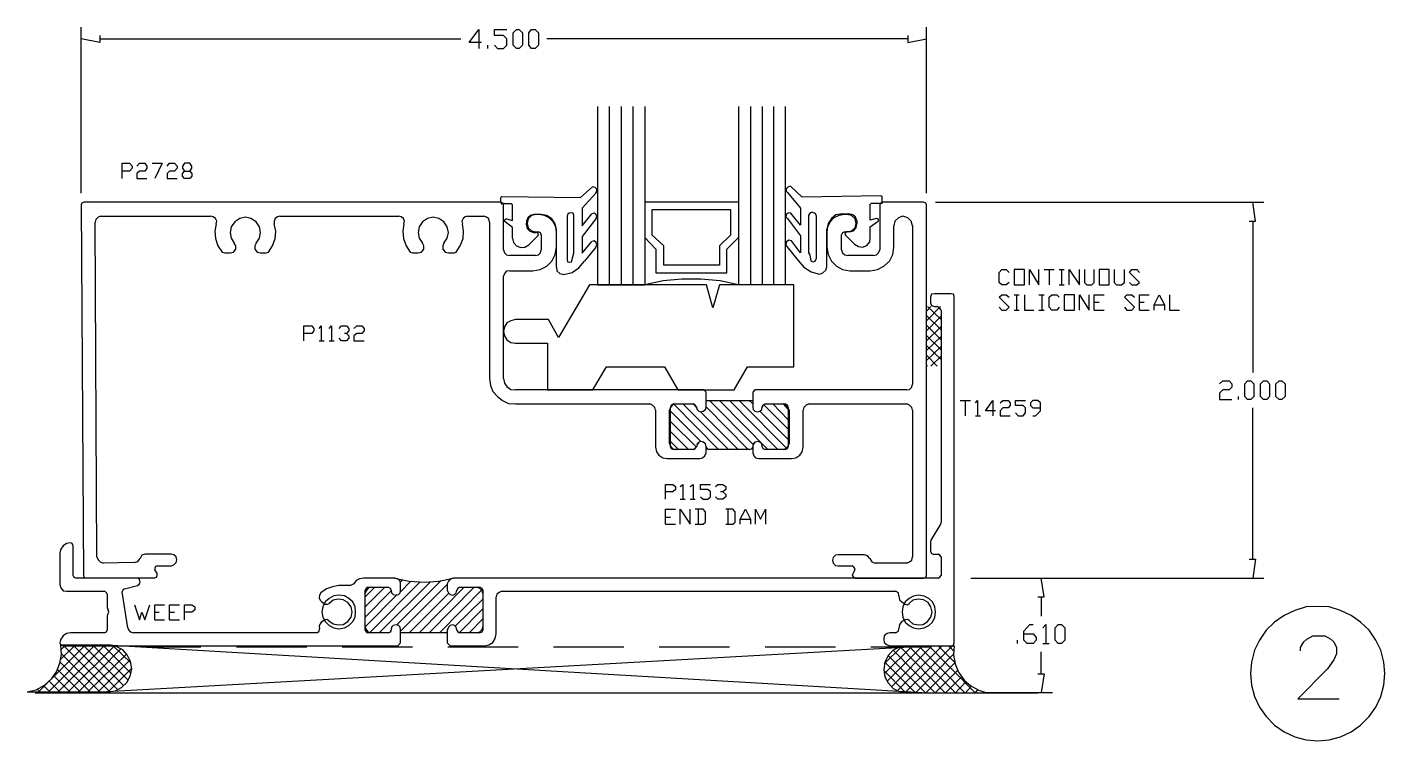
# Model space of a CAD drawing. Header units: inches. Extents: x 0 to 23, y 1.6 to 19.8.
# Drawn here: x 1.36 to 8.58, y 2.56 to 6.36 of the extents above; entities that cross this region are included whole.
import ezdxf

# ---------------------------------------------------------------- set-up
doc = ezdxf.new("R2010")
doc.units = ezdxf.units.IN
doc.layers.add('B6917_01-116-45-r0-T14000_I-O_InsideSet-InboardPlane-061512-NFRC_100-200', color=7, linetype='CONTINUOUS')

msp = doc.modelspace()

# ---------------------------------------------------------------- linework, layer by layer
at = {"layer": 'B6917_01-116-45-r0-T14000_I-O_InsideSet-InboardPlane-061512-NFRC_100-200', "color": 7}
for points in [[(1.6469, 5.4727), (1.6469, 6.3553)], [(1.7457, 6.3104), (1.7457, 6.2745), (1.6469, 6.2925)], [(1.7457, 6.2925), (3.6666, 6.2925)], [(3.7773, 6.2745), (3.7114, 6.2745), (3.7623, 6.3433), (3.7623, 6.2416)], [(3.8461, 6.2596), (3.861, 6.2416), (3.8939, 6.2416), (3.9119, 6.2596), (3.9119, 6.2925), (3.8939, 6.3104), (3.8461, 6.3104), (3.8461, 6.3433), (3.9119, 6.3433)], [(3.9628, 6.2416), (3.9448, 6.2596), (3.9448, 6.3254), (3.9628, 6.3433), (3.9777, 6.3433), (3.9957, 6.3254), (3.9957, 6.2596), (3.9777, 6.2416), (3.9628, 6.2416), (3.9628, 6.2416)], [(4.0435, 6.2416), (4.0286, 6.2596), (4.0286, 6.3254), (4.0435, 6.3433), (4.0615, 6.3433), (4.0795, 6.3254), (4.0795, 6.2596), (4.0615, 6.2416), (4.0435, 6.2416), (4.0435, 6.2416)], [(6.0452, 6.2925), (4.1243, 6.2925)], [(6.0452, 6.3104), (6.0452, 6.2745), (6.1439, 6.2925)], [(6.1439, 5.4727), (6.1439, 6.3553)], [(3.8102, 6.2416), (3.8102, 6.2596)], [(4.3936, 5.9334), (4.3936, 4.985)], [(4.4564, 5.9334), (4.4564, 4.985)], [(4.5193, 5.9334), (4.5193, 4.985)], [(4.5821, 5.9334), (4.5821, 4.985)], [(4.6449, 5.9334), (4.6449, 4.985)], [(5.1446, 5.9334), (5.1446, 4.985)], [(5.2074, 5.9334), (5.2074, 4.985)], [(5.2703, 5.9334), (5.2703, 4.985)], [(5.3301, 5.9334), (5.3301, 4.985)], [(5.3929, 5.9334), (5.3929, 4.985)], [(1.8654, 5.5505), (1.8654, 5.6312), (1.9043, 5.6312), (1.9192, 5.6163), (1.9192, 5.6043), (1.9043, 5.5893), (1.8654, 5.5893)], [(1.9431, 5.6163), (1.9581, 5.6312), (1.985, 5.6312), (1.997, 5.6163), (1.997, 5.6043), (1.985, 5.5893), (1.9581, 5.5893), (1.9431, 5.5774), (1.9431, 5.5505), (1.997, 5.5505)], [(2.0239, 5.6312), (2.0778, 5.6312), (2.0389, 5.5505)], [(2.1047, 5.6163), (2.1167, 5.6312), (2.1436, 5.6312), (2.1586, 5.6163), (2.1586, 5.6043), (2.1436, 5.5893), (2.1167, 5.5893), (2.1047, 5.5774), (2.1047, 5.5505), (2.1586, 5.5505)], [(2.1975, 5.5505), (2.1855, 5.5624), (2.1855, 5.5774), (2.1975, 5.5893), (2.2244, 5.5893), (2.2364, 5.6043), (2.2364, 5.6163), (2.2244, 5.6312), (2.1975, 5.6312), (2.1855, 5.6163), (2.1855, 5.6043), (2.1975, 5.5893)], [(2.2244, 5.5893), (2.2364, 5.5774), (2.2364, 5.5624), (2.2244, 5.5505), (2.1975, 5.5505)], [(3.885, 5.4547), (4.3039, 5.4487), (4.3667, 5.5056)], [(4.3846, 5.4727), (4.3906, 5.4816), (4.3906, 5.4936), (4.3816, 5.5026), (4.3667, 5.5056)], [(5.8507, 5.4188), (5.9076, 5.4188), (5.9076, 5.4547), (5.9016, 5.4577), (5.4827, 5.4517), (5.4199, 5.5086), (5.4079, 5.5056), (5.3989, 5.4966), (5.3959, 5.4846), (5.4049, 5.4757), (5.4737, 5.3919), (5.4737, 5.3021), (5.4229, 5.3649), (5.4109, 5.3679), (5.3989, 5.362), (5.3959, 5.347), (5.4049, 5.338), (5.4737, 5.2453), (5.4737, 5.1555), (5.4259, 5.2183), (5.4109, 5.2213), (5.3989, 5.2124), (5.3959, 5.2004), (5.4019, 5.1884), (5.4618, 5.1136), (5.4917, 5.0777), (5.5306, 5.0538), (5.5755, 5.0418), (5.5934, 5.0478), (5.6084, 5.0628), (5.6144, 5.0807), (5.6144, 5.2812)], [(3.8939, 5.1705), (3.8939, 5.4098), (3.891, 5.4188), (3.879, 5.4248), (1.6619, 5.4248), (1.6499, 5.4188), (1.6469, 5.4098), (1.6589, 3.4381), (1.6619, 3.4291), (1.6739, 3.4261), (2.0389, 3.4261), (2.0479, 3.4291), (2.0509, 3.4381), (2.0509, 3.45), (2.0389, 3.468)], [(3.885, 5.4547), (3.882, 5.4517), (3.879, 5.4487)], [(3.879, 5.4218), (3.879, 5.4487)], [(3.879, 5.4218), (3.882, 5.4158), (3.885, 5.4158)], [(4.3846, 5.4727), (4.3128, 5.3919), (4.3128, 5.2991), (4.3637, 5.362)], [(5.1446, 5.4248), (4.6449, 5.4248)], [(5.761, 3.465), (5.752, 3.447), (5.749, 3.4381), (5.755, 3.4291), (5.764, 3.4231), (6.129, 3.4231), (6.141, 3.4291), (6.1439, 3.4381), (6.1439, 5.4098), (6.141, 5.4188), (6.129, 5.4248), (5.9106, 5.4248), (5.8986, 5.4188), (5.8956, 5.4098), (5.8956, 5.1705)], [(5.8507, 5.4188), (5.8477, 5.4158), (5.8447, 5.4128)], [(6.1918, 5.4248), (7.9392, 5.4248)], [(7.8614, 5.3231), (7.8943, 5.3231), (7.8793, 5.4248)], [(1.7517, 5.35), (1.7367, 5.344), (1.7247, 5.332), (1.7217, 5.3171)], [(1.7517, 5.35), (2.3351, 5.35)], [(2.365, 5.3081), (2.368, 5.3231), (2.362, 5.338), (2.3501, 5.347), (2.3351, 5.35)], [(2.7031, 5.35), (2.6912, 5.347), (2.6792, 5.338), (2.6732, 5.3231), (2.6732, 5.3081)], [(2.7031, 5.35), (3.3374, 5.35)], [(3.3644, 5.3081), (3.3674, 5.3231), (3.3614, 5.338), (3.3494, 5.347), (3.3374, 5.35)], [(3.7025, 5.35), (3.6905, 5.347), (3.6785, 5.338), (3.6725, 5.3231), (3.6755, 5.3081)], [(3.7025, 5.35), (3.7892, 5.35)], [(3.8191, 5.3171), (3.8162, 5.335), (3.8042, 5.344), (3.7892, 5.35)], [(3.9089, 5.335), (3.9418, 5.3261), (3.9418, 5.4098), (3.9388, 5.4128), (3.9358, 5.4158), (3.885, 5.4158)], [(3.9269, 5.0598), (4.0495, 5.0598), (4.0884, 5.0657), (4.1243, 5.0837), (4.1513, 5.1106), (4.1692, 5.1465), (4.1752, 5.1854), (4.1752, 5.2662), (4.1722, 5.2931), (4.1572, 5.3201), (4.1363, 5.341), (4.1124, 5.353), (4.0824, 5.359), (4.0675, 5.359), (4.0435, 5.353), (4.0256, 5.335), (4.0196, 5.3111), (4.0256, 5.2872), (4.0435, 5.2722), (4.0675, 5.2662), (4.0795, 5.2662)], [(4.1752, 5.0777), (4.1752, 5.2782), (4.1692, 5.3081), (4.1513, 5.335), (4.1243, 5.353), (4.0944, 5.359), (4.0555, 5.359), (4.0376, 5.353), (4.0226, 5.341), (4.0166, 5.3231), (4.0136, 5.3051), (4.0196, 5.2842), (4.0346, 5.2692), (4.0555, 5.2632), (4.0675, 5.2632)], [(4.232, 5.35), (4.232, 5.1196), (4.235, 5.1076), (4.247, 5.1046), (4.256, 5.1076), (4.265, 5.1405), (4.2679, 5.1525), (4.2679, 5.353), (4.265, 5.3649), (4.253, 5.3679), (4.244, 5.3649), (4.235, 5.359), (4.232, 5.35), (4.232, 5.35)], [(4.3846, 5.335), (4.3906, 5.344), (4.3876, 5.359), (4.3757, 5.3649), (4.3637, 5.362)], [(4.6838, 5.3829), (4.6838, 5.2512)], [(5.1027, 5.3829), (4.6838, 5.3829)], [(5.1027, 5.2512), (5.1027, 5.3829)], [(5.5366, 5.3709), (5.5246, 5.3679), (5.5186, 5.356)], [(5.5306, 5.1106), (5.5246, 5.1435), (5.5186, 5.1555), (5.5186, 5.356)], [(5.5366, 5.3709), (5.5455, 5.3679)], [(5.5575, 5.353), (5.5545, 5.362), (5.5455, 5.3679)], [(5.5575, 5.353), (5.5575, 5.1226)], [(5.6951, 5.362), (5.6622, 5.356), (5.6383, 5.338), (5.6203, 5.3111), (5.6144, 5.2812)], [(5.7071, 5.2662), (5.7221, 5.2662), (5.746, 5.2722), (5.764, 5.2872), (5.7699, 5.3111), (5.764, 5.335), (5.746, 5.353), (5.7221, 5.359), (5.7071, 5.359), (5.6772, 5.353), (5.6503, 5.341), (5.6323, 5.3201), (5.6174, 5.2931), (5.6144, 5.2662), (5.6144, 5.1854), (5.6203, 5.1465), (5.6383, 5.1106), (5.6652, 5.0837), (5.6981, 5.0657), (5.737, 5.0598), (5.8447, 5.0598), (5.8836, 5.0657), (5.9166, 5.0837), (5.9465, 5.1106), (5.9644, 5.1465), (5.9704, 5.1854), (5.9704, 5.2991)], [(5.6951, 5.362), (5.731, 5.362)], [(5.7191, 5.2662), (5.7131, 5.2632), (5.7101, 5.2542), (5.7131, 5.2483), (5.761, 5.2004), (5.7819, 5.1884), (5.8029, 5.1854), (5.8268, 5.1944), (5.8418, 5.2124), (5.8447, 5.2363), (5.8447, 5.2931), (5.8866, 5.3231), (5.8896, 5.3261), (5.8896, 5.332), (5.8836, 5.335), (5.8777, 5.338), (5.8447, 5.329), (5.8447, 5.4128)], [(5.7729, 5.3261), (5.767, 5.344), (5.752, 5.356), (5.731, 5.362)], [(6.0691, 5.2991), (6.0632, 5.3231), (6.0452, 5.341), (6.0183, 5.35), (5.9943, 5.341), (5.9764, 5.3231), (5.9704, 5.2991)], [(1.7307, 3.5368), (1.7217, 5.3171)], [(2.365, 5.3081), (2.359, 5.2692), (2.362, 5.2303), (2.374, 5.1914), (2.3979, 5.1585), (2.4099, 5.1555), (2.4398, 5.1555), (2.4578, 5.1585), (2.4697, 5.1735), (2.4697, 5.1914), (2.4608, 5.2064)], [(2.5775, 5.2064), (2.5954, 5.2333), (2.6014, 5.2632), (2.5954, 5.2931), (2.5775, 5.3201), (2.5505, 5.338), (2.5206, 5.344), (2.4907, 5.338), (2.4638, 5.3201), (2.4458, 5.2931), (2.4398, 5.2632), (2.4458, 5.2333), (2.4608, 5.2064)], [(2.5775, 5.2064), (2.5715, 5.1914), (2.5715, 5.1735), (2.5834, 5.1585), (2.6014, 5.1555), (2.6313, 5.1555), (2.6433, 5.1585), (2.6642, 5.1914), (2.6792, 5.2303), (2.6822, 5.2692), (2.6732, 5.3081)], [(3.3644, 5.3081), (3.3584, 5.2692), (3.3614, 5.2303), (3.3763, 5.1914), (3.3973, 5.1585), (3.4092, 5.1555), (3.4392, 5.1555), (3.4571, 5.1585), (3.4691, 5.1735), (3.4691, 5.1914), (3.4631, 5.2064)], [(3.5768, 5.2064), (3.5947, 5.2333), (3.6007, 5.2632), (3.5947, 5.2931), (3.5768, 5.3201), (3.5499, 5.338), (3.5199, 5.344), (3.49, 5.338), (3.4631, 5.3201), (3.4451, 5.2931), (3.4392, 5.2632), (3.4451, 5.2333), (3.4631, 5.2064)], [(3.5768, 5.2064), (3.5708, 5.1914), (3.5708, 5.1735), (3.5828, 5.1585), (3.6007, 5.1555), (3.6306, 5.1555), (3.6426, 5.1585), (3.6636, 5.1914), (3.6785, 5.2303), (3.6815, 5.2692), (3.6755, 5.3081)], [(3.8191, 5.3171), (3.8191, 4.4853), (3.8251, 4.4494), (3.8371, 4.4165), (3.861, 4.3895), (3.888, 4.3686), (3.9209, 4.3536), (3.9568, 4.3507), (4.6719, 4.3507)], [(3.9089, 5.335), (3.9029, 5.332), (3.8999, 5.329), (3.8999, 5.3231), (3.9029, 5.3201)], [(3.9418, 5.2333), (3.9418, 5.2901), (3.9029, 5.3201)], [(4.3846, 5.335), (4.3128, 5.2423), (4.3128, 5.1525), (4.3637, 5.2153)], [(5.734, 5.2662), (5.755, 5.2722), (5.7699, 5.2872), (5.7729, 5.3081)], [(5.7729, 5.3261), (5.7729, 5.3081)], [(6.0691, 5.2991), (6.0691, 4.4554)], [(7.8793, 5.3231), (7.8793, 4.5182)], [(3.9418, 5.2333), (3.9478, 5.2094), (3.9628, 5.1914), (3.9837, 5.1824), (4.0076, 5.1854), (4.0286, 5.1974)], [(4.0765, 5.2453), (4.0286, 5.1974)], [(4.0765, 5.2453), (4.0795, 5.2512), (4.0765, 5.2602), (4.0675, 5.2632)], [(4.0944, 5.2512), (4.0914, 5.2602), (4.0795, 5.2662)], [(4.0944, 5.2512), (4.0944, 5.1705)], [(4.3846, 5.1854), (4.3906, 5.1974), (4.3876, 5.2094), (4.3757, 5.2183), (4.3637, 5.2153)], [(4.7048, 5.1735), (4.6449, 5.2363)], [(4.6838, 5.2512), (4.7467, 5.1914)], [(5.0429, 5.1914), (5.1027, 5.2512)], [(5.0818, 5.0478), (5.0818, 5.1735), (5.1446, 5.2363)], [(5.7071, 5.2662), (5.6981, 5.2602), (5.6922, 5.2512)], [(5.6922, 5.1705), (5.6922, 5.2512)], [(5.734, 5.2662), (5.7191, 5.2662)], [(3.8939, 5.1705), (3.8999, 5.1555), (3.9089, 5.1435), (3.9269, 5.1405)], [(4.0645, 5.1405), (3.9269, 5.1405)], [(4.0645, 5.1405), (4.0795, 5.1435), (4.0914, 5.1555), (4.0944, 5.1705)], [(4.3846, 5.1854), (4.3248, 5.1106)], [(4.7048, 5.1735), (4.7048, 5.0478)], [(4.7467, 5.0897), (4.7467, 5.1914)], [(5.0429, 5.1914), (5.0429, 5.0897), (4.7467, 5.0897)], [(5.6922, 5.1705), (5.6981, 5.1555), (5.7101, 5.1435), (5.7251, 5.1405)], [(5.8627, 5.1405), (5.7251, 5.1405)], [(5.8627, 5.1405), (5.8777, 5.1435), (5.8896, 5.1555), (5.8956, 5.1705)], [(3.9269, 5.0598), (3.9089, 5.0568), (3.8999, 5.0448), (3.8939, 5.0298)], [(4.1752, 5.0777), (4.1782, 5.0598), (4.1931, 5.0448), (4.2141, 5.0388)], [(4.2141, 5.0388), (4.259, 5.0508), (4.2949, 5.0747), (4.3248, 5.1106)], [(5.5306, 5.1106), (5.5426, 5.1076), (5.5515, 5.1106), (5.5575, 5.1226)], [(6.5838, 4.9969), (6.5688, 4.985), (6.5449, 4.985), (6.5299, 4.9969), (6.5299, 5.0508), (6.5449, 5.0657), (6.5688, 5.0657), (6.5838, 5.0508)], [(6.6646, 4.985), (6.6646, 5.0657), (6.6107, 5.0657), (6.6107, 4.985), (6.6646, 4.985), (6.6646, 4.985)], [(6.6915, 4.985), (6.6915, 5.0657), (6.7424, 4.985), (6.7424, 5.0657)], [(6.7693, 5.0657), (6.8231, 5.0657)], [(6.7962, 5.0657), (6.7962, 4.985)], [(6.8501, 5.0657), (6.877, 5.0657)], [(6.862, 5.0657), (6.862, 4.985)], [(6.9039, 4.985), (6.9039, 5.0657), (6.9578, 4.985), (6.9578, 5.0657)], [(6.9847, 5.0657), (6.9847, 4.9969), (6.9967, 4.985), (7.0236, 4.985), (7.0356, 4.9969), (7.0356, 5.0657)], [(7.1164, 4.985), (7.1164, 5.0657), (7.0625, 5.0657), (7.0625, 4.985), (7.1164, 4.985), (7.1164, 4.985)], [(7.1433, 5.0657), (7.1433, 4.9969), (7.1553, 4.985), (7.1822, 4.985), (7.1971, 4.9969), (7.1971, 5.0657)], [(7.2241, 4.9969), (7.236, 4.985), (7.263, 4.985), (7.2779, 4.9969), (7.2241, 5.0508), (7.236, 5.0657), (7.263, 5.0657), (7.2779, 5.0508)], [(3.8939, 4.4853), (3.8939, 5.0298)], [(4.8215, 4.4255), (5.1207, 4.4255), (5.1925, 4.5481), (5.4378, 4.5481), (5.4378, 4.985), (5.0429, 4.985), (5.007, 4.8623), (4.9741, 4.985), (4.3517, 4.985), (4.1872, 4.7037), (4.1333, 4.7995), (3.9568, 4.7995), (3.9328, 4.7935), (3.9119, 4.7815), (3.8999, 4.7606), (3.8939, 4.7366), (3.8999, 4.7127), (3.9119, 4.6917), (3.9328, 4.6768), (3.9568, 4.6738), (4.1273, 4.6738), (4.1273, 4.4255), (4.3697, 4.4255), (4.4415, 4.5481), (4.7497, 4.5481), (4.8215, 4.4255), (4.8215, 4.4255)], [(4.3936, 4.985), (4.6449, 4.985)], [(5.3929, 4.985), (5.1446, 4.985), (5.0459, 5.0059), (4.9441, 5.0149), (4.8424, 5.0149), (4.7437, 5.0059), (4.6449, 4.985)], [(4.7048, 5.0478), (5.0818, 5.0478)], [(6.8501, 4.985), (6.877, 4.985)], [(5.9794, 3.1329), (5.9495, 3.1329), (5.9345, 3.1299), (5.9195, 3.1179), (5.9166, 3.1), (5.9195, 3.082), (5.9345, 3.0701), (5.9495, 3.0641), (6.2756, 3.0641), (6.2876, 3.0671), (6.2906, 3.079), (6.2906, 4.9221), (6.2876, 4.9341), (6.2756, 4.9371), (6.1858, 4.9371), (6.1709, 4.9341), (6.1649, 4.9191), (6.1649, 4.8892), (6.1709, 4.8743), (6.1858, 4.8683), (6.2008, 4.8683)], [(6.5299, 4.8653), (6.5449, 4.8503), (6.5688, 4.8503), (6.5838, 4.8653), (6.5299, 4.9191), (6.5449, 4.9311), (6.5688, 4.9311), (6.5838, 4.9191)], [(6.6107, 4.9311), (6.6376, 4.9311)], [(6.6227, 4.9311), (6.6227, 4.8503)], [(6.6646, 4.9311), (6.6646, 4.8503), (6.7154, 4.8503)], [(6.7424, 4.9311), (6.7693, 4.9311)], [(6.7573, 4.9311), (6.7573, 4.8503)], [(6.8501, 4.8653), (6.8381, 4.8503), (6.8112, 4.8503), (6.7962, 4.8653), (6.7962, 4.9191), (6.8112, 4.9311), (6.8381, 4.9311), (6.8501, 4.9191)], [(6.9308, 4.8503), (6.9308, 4.9311), (6.877, 4.9311), (6.877, 4.8503), (6.9308, 4.8503), (6.9308, 4.8503)], [(6.9578, 4.8503), (6.9578, 4.9311), (7.0086, 4.8503), (7.0086, 4.9311)], [(7.0356, 4.8503), (7.0356, 4.9311), (7.0894, 4.9311)], [(7.1971, 4.8653), (7.2091, 4.8503), (7.236, 4.8503), (7.251, 4.8653), (7.1971, 4.9191), (7.2091, 4.9311), (7.236, 4.9311), (7.251, 4.9191)], [(7.2779, 4.8503), (7.2779, 4.9311), (7.3288, 4.9311)], [(7.3557, 4.8503), (7.3557, 4.8772), (7.3826, 4.9311), (7.4096, 4.8772), (7.4096, 4.8503)], [(7.4365, 4.9311), (7.4365, 4.8503), (7.4904, 4.8503)], [(6.1439, 4.8443), (6.1679, 4.8683)], [(6.1439, 4.7935), (6.2187, 4.8683)], [(6.2217, 4.7995), (6.1499, 4.8683)], [(6.2217, 4.8473), (6.2217, 3.7223), (6.2187, 3.7103), (6.1679, 3.6266), (6.1649, 3.6146), (6.1649, 3.5667), (6.1709, 3.5548), (6.1799, 3.5518), (6.2068, 3.5518)], [(6.2217, 4.8473), (6.2158, 4.8623), (6.2008, 4.8683)], [(6.2217, 4.8503), (6.2038, 4.8683)], [(6.6107, 4.8503), (6.6376, 4.8503)], [(6.7424, 4.8503), (6.7693, 4.8503)], [(7.0356, 4.8922), (7.0625, 4.8922)], [(7.0356, 4.8503), (7.0894, 4.8503)], [(7.2779, 4.8922), (7.3019, 4.8922)], [(7.2779, 4.8503), (7.3288, 4.8503)], [(7.3557, 4.8772), (7.4096, 4.8772)], [(6.2217, 4.7456), (6.1439, 4.8204)], [(6.1439, 4.7396), (6.2217, 4.8174)], [(6.2217, 4.6917), (6.1439, 4.7695)], [(2.8318, 4.6858), (2.8318, 4.7665), (2.8737, 4.7665), (2.8856, 4.7516), (2.8856, 4.7396), (2.8737, 4.7247), (2.8318, 4.7247)], [(2.9126, 4.7516), (2.9245, 4.7665), (2.9245, 4.6858)], [(2.9664, 4.7516), (2.9784, 4.7665), (2.9784, 4.6858)], [(3.0203, 4.7516), (3.0322, 4.7665), (3.0592, 4.7665), (3.0711, 4.7516), (3.0711, 4.7396), (3.0592, 4.7247), (3.0472, 4.7247)], [(3.0592, 4.7247), (3.0711, 4.7127), (3.0711, 4.7007), (3.0592, 4.6858), (3.0322, 4.6858), (3.0203, 4.7007)], [(3.0981, 4.7516), (3.113, 4.7665), (3.14, 4.7665), (3.1519, 4.7516), (3.1519, 4.7396), (3.14, 4.7247), (3.113, 4.7247), (3.0981, 4.7127), (3.0981, 4.6858), (3.1519, 4.6858)], [(6.1439, 4.6858), (6.2217, 4.7636)], [(6.2217, 4.6379), (6.1439, 4.7157)], [(6.1439, 4.6349), (6.2217, 4.7097)], [(2.9126, 4.6858), (2.9395, 4.6858)], [(2.9664, 4.6858), (2.9933, 4.6858)], [(6.2217, 4.587), (6.1439, 4.6618)], [(6.1439, 4.581), (6.2217, 4.6558)], [(6.2008, 4.5511), (6.1439, 4.611)], [(6.1499, 4.5511), (6.1439, 4.5571)], [(6.1679, 4.5511), (6.2217, 4.605)], [(3.8939, 4.4853), (3.8999, 4.4614), (3.9119, 4.4434), (3.9328, 4.4284), (3.9568, 4.4255)], [(4.9202, 4.3357), (4.9232, 4.3207), (4.9322, 4.3118), (4.9441, 4.3088), (4.9561, 4.3118), (4.9681, 4.3207), (4.9711, 4.3357), (4.9711, 4.4135), (4.9591, 4.4255), (3.9568, 4.4255)], [(6.0392, 4.4255), (5.2314, 4.4255), (5.2194, 4.4135), (5.2194, 4.3357), (5.2224, 4.3207), (5.2314, 4.3118), (5.2463, 4.3088), (5.2583, 4.3118), (5.2673, 4.3207), (5.2703, 4.3357)], [(6.0392, 4.4255), (6.0542, 4.4284), (6.0662, 4.4404), (6.0691, 4.4554)], [(7.7028, 4.4584), (7.7207, 4.4733), (7.7537, 4.4733), (7.7686, 4.4584), (7.7686, 4.4404), (7.7537, 4.4255), (7.7207, 4.4255), (7.7028, 4.4075), (7.7028, 4.3746), (7.7686, 4.3746)], [(7.8524, 4.3746), (7.8374, 4.3895), (7.8374, 4.4584), (7.8524, 4.4733), (7.8703, 4.4733), (7.8853, 4.4584), (7.8853, 4.3895), (7.8703, 4.3746), (7.8524, 4.3746), (7.8524, 4.3746)], [(7.9362, 4.3746), (7.9212, 4.3895), (7.9212, 4.4584), (7.9362, 4.4733), (7.9541, 4.4733), (7.9691, 4.4584), (7.9691, 4.3895), (7.9541, 4.3746), (7.9362, 4.3746), (7.9362, 4.3746)], [(8.0199, 4.3746), (8.002, 4.3895), (8.002, 4.4584), (8.0199, 4.4733), (8.0349, 4.4733), (8.0529, 4.4584), (8.0529, 4.3895), (8.0349, 4.3746), (8.0199, 4.3746), (8.0199, 4.3746)], [(4.7018, 4.3177), (4.6988, 4.3327), (4.6868, 4.3447), (4.6719, 4.3507)], [(4.8095, 4.3507), (4.7916, 4.3447), (4.7826, 4.3327), (4.7766, 4.3177)], [(4.7975, 4.3507), (4.7856, 4.3447), (4.7826, 4.3327)], [(5.0369, 4.1083), (4.7975, 4.3507)], [(4.7975, 4.3507), (4.9053, 4.3507)], [(4.8095, 4.3507), (4.9053, 4.3507)], [(5.0908, 4.1083), (4.8484, 4.3507)], [(4.9202, 4.3327), (4.9023, 4.3507)], [(4.9202, 4.3327), (4.9142, 4.3447), (4.9053, 4.3507)], [(4.9202, 4.3357), (4.9142, 4.3447), (4.9053, 4.3507)], [(4.9202, 4.3327), (4.9232, 4.3207), (4.9322, 4.3118), (4.9441, 4.3088), (4.9561, 4.3118), (4.9681, 4.3207), (4.9711, 4.3327), (4.9711, 4.3686), (5.2194, 4.3686), (5.2194, 4.3327)], [(5.1955, 4.1083), (4.9711, 4.3357)], [(5.2224, 4.1352), (4.989, 4.3686)], [(5.3002, 4.1083), (5.0429, 4.3686)], [(5.3541, 4.1083), (5.0967, 4.3686)], [(5.4019, 4.1143), (5.1476, 4.3686)], [(5.2194, 4.3507), (5.2015, 4.3686)], [(5.2852, 4.3507), (5.2733, 4.3447), (5.2703, 4.3327)], [(5.2852, 4.3507), (5.2733, 4.3447), (5.2703, 4.3357)], [(5.4079, 4.216), (5.2763, 4.3477)], [(5.2852, 4.3507), (5.3929, 4.3507)], [(5.2852, 4.3507), (5.381, 4.3507)], [(5.4079, 4.2669), (5.3271, 4.3507)], [(5.4079, 4.3207), (5.381, 4.3507)], [(5.4139, 4.3177), (5.4079, 4.3327), (5.3959, 4.3447), (5.381, 4.3507)], [(5.4079, 4.3327), (5.4049, 4.3447), (5.3929, 4.3507)], [(5.5186, 4.3507), (5.5037, 4.3447), (5.4917, 4.3327), (5.4887, 4.3177)], [(5.5186, 4.3507), (6.0392, 4.3507)], [(6.0691, 4.3177), (6.0662, 4.3327), (6.0542, 4.3447), (6.0392, 4.3507)], [(6.3235, 4.3686), (6.3773, 4.3686)], [(6.3504, 4.3686), (6.3504, 4.2878)], [(6.4043, 4.3566), (6.4162, 4.3686), (6.4162, 4.2878)], [(6.512, 4.3147), (6.4581, 4.3147), (6.497, 4.3686), (6.497, 4.2878)], [(6.5359, 4.3566), (6.5509, 4.3686), (6.5778, 4.3686), (6.5898, 4.3566), (6.5898, 4.3417), (6.5778, 4.3297), (6.5509, 4.3297), (6.5359, 4.3147), (6.5359, 4.2878), (6.5898, 4.2878)], [(6.6167, 4.3028), (6.6316, 4.2878), (6.6586, 4.2878), (6.6705, 4.3028), (6.6705, 4.3297), (6.6586, 4.3417), (6.6167, 4.3417), (6.6167, 4.3686), (6.6705, 4.3686)], [(6.7094, 4.2878), (6.7244, 4.2878), (6.7513, 4.3147), (6.7513, 4.3566), (6.7364, 4.3686), (6.7094, 4.3686), (6.6975, 4.3566), (6.6975, 4.3417), (6.7094, 4.3297), (6.7513, 4.3297)], [(7.8045, 4.3746), (7.8045, 4.3895)], [(4.7018, 4.3177), (4.7018, 4.1203), (4.7078, 4.0963), (4.7197, 4.0784), (4.7407, 4.0634), (4.7646, 4.0604), (4.9382, 4.0604), (4.9531, 4.0634), (4.9651, 4.0754), (4.9711, 4.0903), (4.9711, 4.1233), (4.9681, 4.1382), (4.9561, 4.1472), (4.9441, 4.1502), (4.9322, 4.1472), (4.9232, 4.1382), (4.9202, 4.1233)], [(4.7766, 4.1412), (4.7766, 4.3177)], [(4.7826, 4.1233), (4.7826, 4.3327)], [(4.9441, 4.1502), (4.7826, 4.3118)], [(5.1416, 4.1083), (4.9412, 4.3088)], [(5.2194, 4.3327), (5.2224, 4.3207), (5.2314, 4.3118), (5.2463, 4.3088), (5.2583, 4.3118), (5.2673, 4.3207), (5.2703, 4.3327)], [(5.2703, 4.1233), (5.2673, 4.1382), (5.2583, 4.1472), (5.2463, 4.1502), (5.2314, 4.1472), (5.2224, 4.1382), (5.2194, 4.1233), (5.2194, 4.0903), (5.2254, 4.0754), (5.2344, 4.0634), (5.2523, 4.0604), (5.4259, 4.0604), (5.4498, 4.0634), (5.4707, 4.0784), (5.4827, 4.0963), (5.4887, 4.1203), (5.4887, 4.3177)], [(5.4079, 4.1622), (5.2583, 4.3118)], [(5.4079, 4.3327), (5.4079, 4.1233)], [(5.4139, 4.3177), (5.4139, 4.1412)], [(6.0691, 4.3177), (6.0691, 3.5368)], [(6.4043, 4.2878), (6.4312, 4.2878)], [(7.8793, 3.5248), (7.8793, 4.3297)], [(4.9202, 4.1203), (4.7826, 4.2579)], [(4.8783, 4.1083), (4.7826, 4.204)], [(4.7766, 4.1412), (4.7826, 4.1262), (4.7916, 4.1143), (4.8095, 4.1083)], [(4.8245, 4.1083), (4.7826, 4.1502)], [(4.7826, 4.1233), (4.7856, 4.1143), (4.7975, 4.1083)], [(4.9053, 4.1083), (4.9142, 4.1143), (4.9202, 4.1233)], [(4.9053, 4.1083), (4.9142, 4.1143), (4.9202, 4.1233)], [(4.9711, 4.1233), (4.9681, 4.1382), (4.9591, 4.1472), (4.9441, 4.1502), (4.9322, 4.1472), (4.9232, 4.1352), (4.9202, 4.1233)], [(4.983, 4.1083), (4.9711, 4.1233)], [(4.9711, 4.1233), (4.9741, 4.1143), (4.986, 4.1083)], [(5.2045, 4.1083), (5.2164, 4.1143), (5.2194, 4.1233)], [(5.2703, 4.1233), (5.2673, 4.1382), (5.2583, 4.1472), (5.2463, 4.1502), (5.2314, 4.1472), (5.2224, 4.1352), (5.2194, 4.1233)], [(5.2703, 4.1233), (5.2733, 4.1143), (5.2852, 4.1083)], [(5.2703, 4.1233), (5.2733, 4.1143), (5.2852, 4.1083)], [(5.381, 4.1083), (5.3959, 4.1143), (5.4079, 4.1262), (5.4139, 4.1412)], [(5.3929, 4.1083), (5.4049, 4.1143), (5.4079, 4.1233)], [(4.9053, 4.1083), (4.7975, 4.1083)], [(4.9053, 4.1083), (4.8095, 4.1083)], [(5.2045, 4.1083), (4.986, 4.1083)], [(5.3929, 4.1083), (5.2852, 4.1083)], [(5.381, 4.1083), (5.2852, 4.1083)], [(4.7556, 3.845), (4.7556, 3.9228), (4.7945, 3.9228), (4.8095, 3.9108), (4.8095, 3.8959), (4.7945, 3.8839), (4.7556, 3.8839)], [(4.8334, 3.9108), (4.8484, 3.9228), (4.8484, 3.845)], [(4.8873, 3.9108), (4.9023, 3.9228), (4.9023, 3.845)], [(4.9412, 3.857), (4.9561, 3.845), (4.9801, 3.845), (4.995, 3.857), (4.995, 3.8839), (4.9801, 3.8959), (4.9412, 3.8959), (4.9412, 3.9228), (4.995, 3.9228)], [(5.0219, 3.9108), (5.0339, 3.9228), (5.0608, 3.9228), (5.0758, 3.9108), (5.0758, 3.8959), (5.0608, 3.8839), (5.0489, 3.8839)], [(4.8334, 3.845), (4.8604, 3.845)], [(4.8873, 3.845), (4.9142, 3.845)], [(5.0608, 3.8839), (5.0758, 3.8689), (5.0758, 3.857), (5.0608, 3.845), (5.0339, 3.845), (5.0219, 3.857)], [(4.7556, 3.7103), (4.7556, 3.7911), (4.8095, 3.7911)], [(4.8334, 3.7103), (4.8334, 3.7911), (4.8873, 3.7103), (4.8873, 3.7911)], [(4.9142, 3.7103), (4.9561, 3.7103), (4.9681, 3.7223), (4.9681, 3.7762), (4.9561, 3.7911), (4.9142, 3.7911)], [(4.9292, 3.7911), (4.9292, 3.7103)], [(5.0758, 3.7103), (5.1147, 3.7103), (5.1267, 3.7223), (5.1267, 3.7762), (5.1147, 3.7911), (5.0758, 3.7911)], [(5.0878, 3.7911), (5.0878, 3.7103)], [(5.1536, 3.7103), (5.1536, 3.7373), (5.1805, 3.7911), (5.2074, 3.7373), (5.2074, 3.7103)], [(5.2344, 3.7103), (5.2344, 3.7911), (5.2613, 3.7373), (5.2882, 3.7911), (5.2882, 3.7103)], [(4.7556, 3.7492), (4.7826, 3.7492)], [(4.7556, 3.7103), (4.8095, 3.7103)], [(5.1536, 3.7373), (5.2074, 3.7373)], [(1.6051, 3.4381), (1.6051, 3.5967), (1.5991, 3.6086), (1.5901, 3.6116), (1.5691, 3.6086), (1.5512, 3.5967), (1.5392, 3.5787), (1.5332, 3.5578), (1.5332, 3.3902), (1.5392, 3.3722), (1.5512, 3.3573), (1.5691, 3.3543), (1.7696, 3.3543)], [(2.0539, 3.4889), (2.1257, 3.4889), (2.1406, 3.4949), (2.1526, 3.5069), (2.1556, 3.5218), (2.1526, 3.5368), (2.1406, 3.5488), (2.1257, 3.5518), (1.988, 3.5518), (1.9701, 3.5458), (1.9611, 3.5278)], [(5.8418, 3.5278), (5.8298, 3.5428), (5.8118, 3.5488), (5.6742, 3.5488), (5.6592, 3.5458), (5.6473, 3.5338), (5.6443, 3.5189), (5.6473, 3.5039), (5.6592, 3.4919), (5.6742, 3.4889), (5.749, 3.4889)], [(6.2217, 3.5368), (6.2158, 3.5458), (6.2068, 3.5518)], [(1.7307, 3.5368), (1.7367, 3.5218), (1.7487, 3.5099), (1.7636, 3.5039)], [(1.9312, 3.5069), (1.7636, 3.5039)], [(1.9312, 3.5069), (1.9491, 3.5129), (1.9611, 3.5278)], [(2.0539, 3.4889), (2.0419, 3.4859), (2.0389, 3.477), (2.0389, 3.468)], [(5.761, 3.465), (5.764, 3.474), (5.758, 3.483), (5.749, 3.4889)], [(5.8418, 3.5278), (5.8537, 3.5099), (5.8717, 3.5039)], [(6.0392, 3.5039), (5.8717, 3.5039)], [(6.0392, 3.5039), (6.0542, 3.5099), (6.0662, 3.5189), (6.0691, 3.5368)], [(6.2217, 3.5368), (6.2217, 3.4381)], [(7.8614, 3.5248), (7.8943, 3.5248), (7.8793, 3.4231)], [(1.6051, 3.4381), (1.608, 3.4291), (1.62, 3.4231)], [(1.8773, 3.3663), (1.9461, 3.3842), (1.9581, 3.3932), (1.9611, 3.4052), (1.9551, 3.4201), (1.9431, 3.4231), (1.62, 3.4231)], [(3.2955, 3.3603), (3.2985, 3.3453), (3.3075, 3.3363), (3.3225, 3.3334), (3.3344, 3.3363), (3.3434, 3.3453), (3.3464, 3.3603), (3.3464, 3.3932), (3.3434, 3.4082), (3.3314, 3.4201), (3.3165, 3.4231), (3.1489, 3.4231), (3.128, 3.4201), (3.11, 3.4111), (3.0981, 3.3932), (3.0801, 3.3842), (3.0173, 3.3842), (2.9844, 3.3782), (2.9515, 3.3663), (2.9215, 3.3453), (2.9156, 3.3334), (2.9126, 3.3184), (2.9185, 3.3064), (2.9275, 3.2974), (2.9455, 3.2855), (2.9574, 3.2855), (2.9664, 3.2885)], [(3.1818, 3.1329), (3.4511, 3.4052)], [(3.2327, 3.1329), (3.505, 3.4052)], [(3.2955, 3.3603), (3.2985, 3.3453), (3.3075, 3.3363), (3.3225, 3.3334), (3.3344, 3.3363), (3.3434, 3.3453), (3.3464, 3.3603), (3.3464, 3.3932), (3.3434, 3.4082), (3.3314, 3.4201), (3.3165, 3.4231), (3.3913, 3.4082), (3.4721, 3.4022), (3.5499, 3.4082), (3.6277, 3.4231)], [(3.3255, 3.1748), (3.5618, 3.4111)], [(3.3434, 3.4052), (3.3554, 3.4141)], [(3.3464, 3.3513), (3.4003, 3.4082)], [(6.2068, 3.4231), (3.6277, 3.4231), (3.6127, 3.4201), (3.6007, 3.4082), (3.5947, 3.3932), (3.5947, 3.3603), (3.6007, 3.3453), (3.6097, 3.3363), (3.6217, 3.3334), (3.6336, 3.3363), (3.6426, 3.3453), (3.6456, 3.3603)], [(3.6277, 3.4231), (3.6127, 3.4201), (3.6007, 3.4082), (3.5947, 3.3932), (3.5947, 3.3603), (3.6007, 3.3453), (3.6097, 3.3363), (3.6217, 3.3334), (3.6336, 3.3363), (3.6426, 3.3453), (3.6456, 3.3603)], [(6.2068, 3.4231), (6.2158, 3.4291), (6.2217, 3.4381)], [(6.3803, 3.4231), (7.9392, 3.4231)], [(6.3803, 3.4231), (6.8142, 3.4231)], [(6.7364, 3.3244), (6.7693, 3.3244), (6.7543, 3.4231)], [(1.7846, 3.3393), (1.7816, 3.3483), (1.7696, 3.3543)], [(1.7846, 3.3393), (1.7846, 3.2675), (1.7906, 3.2556)], [(1.8773, 3.3663), (1.8683, 3.3603), (1.8654, 3.3513)], [(1.8953, 3.1598), (1.8654, 3.3513)], [(3.107, 3.2436), (3.1041, 3.2705), (3.0921, 3.2974), (3.0711, 3.3154), (3.0472, 3.3304), (3.0173, 3.3334), (2.9904, 3.3304), (2.9664, 3.3154), (2.9455, 3.2974), (2.9335, 3.2705), (2.9275, 3.2436), (2.9335, 3.2167), (2.9455, 3.1927), (2.9664, 3.1718), (2.9904, 3.1598), (3.0173, 3.1538), (3.0472, 3.1598), (3.0711, 3.1718), (3.0921, 3.1927), (3.1041, 3.2167), (3.107, 3.2436), (3.107, 3.2436)], [(3.1878, 3.3752), (3.1729, 3.3693), (3.1639, 3.3573), (3.1579, 3.3423)], [(3.1579, 3.3244), (3.2088, 3.3752)], [(3.1579, 3.2705), (3.2626, 3.3752)], [(3.1729, 3.3752), (3.1639, 3.3693), (3.1579, 3.3603)], [(3.1579, 3.1478), (3.1579, 3.3603)], [(3.1579, 3.2167), (3.2955, 3.3573)], [(3.1579, 3.1658), (3.1579, 3.3423)], [(3.1579, 3.1658), (3.3285, 3.3363)], [(3.1729, 3.3752), (3.2806, 3.3752)], [(3.1878, 3.3752), (3.2806, 3.3752)], [(3.2955, 3.3603), (3.2926, 3.3693), (3.2806, 3.3752)], [(3.2955, 3.3603), (3.2926, 3.3693), (3.2806, 3.3752)], [(3.3464, 3.1419), (3.5947, 3.3902)], [(3.3913, 3.1329), (3.6007, 3.3423)], [(3.4451, 3.1329), (3.6845, 3.3752)], [(3.499, 3.1329), (3.7384, 3.3752)], [(3.5529, 3.1329), (3.7832, 3.3663)], [(3.5947, 3.079), (3.6097, 3.0641), (3.7922, 3.0641), (3.8162, 3.0701), (3.8371, 3.082), (3.8491, 3.103), (3.8551, 3.1269), (3.8551, 3.3244)], [(3.6606, 3.3752), (3.6516, 3.3693), (3.6456, 3.3603)], [(3.6606, 3.3752), (3.6516, 3.3693), (3.6456, 3.3603)], [(3.6606, 3.3752), (3.7533, 3.3752)], [(3.6606, 3.3752), (3.7683, 3.3752)], [(3.7832, 3.3423), (3.7803, 3.3573), (3.7683, 3.3693), (3.7533, 3.3752)], [(3.7832, 3.3603), (3.7803, 3.3693), (3.7683, 3.3752)], [(3.7832, 3.3603), (3.7832, 3.1478)], [(3.7832, 3.3423), (3.7832, 3.1658)], [(3.885, 3.3543), (3.87, 3.3483), (3.858, 3.3393), (3.8551, 3.3244)], [(3.885, 3.3543), (5.9794, 3.3543)], [(5.9973, 3.3304), (5.9943, 3.3453), (5.9794, 3.3543)], [(5.9973, 3.3304), (6.0003, 3.3094), (6.0123, 3.2974), (6.0303, 3.2855), (6.0422, 3.2825), (6.0512, 3.2885)], [(6.1918, 3.2436), (6.1888, 3.2705), (6.1769, 3.2974), (6.1559, 3.3154), (6.132, 3.3274), (6.1021, 3.3334), (6.0751, 3.3274), (6.0512, 3.3154), (6.0303, 3.2974), (6.0183, 3.2705), (6.0153, 3.2436), (6.0183, 3.2167), (6.0303, 3.1897), (6.0512, 3.1718), (6.0751, 3.1598), (6.1021, 3.1538), (6.132, 3.1598), (6.1559, 3.1718), (6.1769, 3.1897), (6.1888, 3.2167), (6.1918, 3.2436), (6.1918, 3.2436)], [(6.7543, 3.3244), (6.7543, 3.2226)], [(1.7906, 3.2346), (1.7935, 3.2436), (1.7906, 3.2556)], [(1.9312, 3.2825), (1.9581, 3.2017), (1.9701, 3.2436), (1.985, 3.2017), (2.012, 3.2825)], [(2.0389, 3.2017), (2.0389, 3.2825), (2.0898, 3.2825)], [(2.1167, 3.2017), (2.1167, 3.2825), (2.1705, 3.2825)], [(2.1975, 3.2017), (2.1975, 3.2825), (2.2364, 3.2825), (2.2513, 3.2705), (2.2513, 3.2556), (2.2364, 3.2436), (2.1975, 3.2436)], [(2.9634, 3.1987), (2.9874, 3.1808), (3.0143, 3.1748), (3.0412, 3.1778), (3.0652, 3.1927), (3.0831, 3.2167), (3.0891, 3.2436), (3.0831, 3.2705), (3.0652, 3.2945), (3.0412, 3.3094), (3.0143, 3.3124), (2.9874, 3.3064), (2.9664, 3.2885)], [(3.6366, 3.1688), (3.7832, 3.3124)], [(3.6576, 3.1329), (3.7832, 3.2615)], [(6.0512, 3.1987), (6.0721, 3.1808), (6.0991, 3.1748), (6.126, 3.1778), (6.1499, 3.1927), (6.1679, 3.2167), (6.1739, 3.2436), (6.1679, 3.2705), (6.1529, 3.2945), (6.129, 3.3094), (6.0991, 3.3124), (6.0721, 3.3064), (6.0512, 3.2885)], [(8.5824, 2.9175), (8.5765, 2.9773), (8.5615, 3.0401), (8.5346, 3.094), (8.4987, 3.1478), (8.4538, 3.1897), (8.4029, 3.2256), (8.3461, 3.2526), (8.2862, 3.2705), (8.2264, 3.2735), (8.1636, 3.2705), (8.1037, 3.2526), (8.0469, 3.2256), (7.996, 3.1897), (7.9511, 3.1478), (7.9152, 3.094), (7.8883, 3.0401), (7.8733, 2.9773), (7.8674, 2.9175), (7.8733, 2.8546), (7.8883, 2.7948), (7.9152, 2.7379), (7.9511, 2.6871), (7.996, 2.6422), (8.0469, 2.6063), (8.1037, 2.5794), (8.1636, 2.5644), (8.2264, 2.5584), (8.2862, 2.5644), (8.3461, 2.5794), (8.4029, 2.6063), (8.4538, 2.6422), (8.4987, 2.6871), (8.5346, 2.7379), (8.5615, 2.7948), (8.5765, 2.8546), (8.5824, 2.9175), (8.5824, 2.9175)], [(1.7906, 3.2346), (1.7876, 3.2316), (1.7846, 3.2226), (1.7846, 3.1478)], [(2.0389, 3.2436), (2.0628, 3.2436)], [(2.0389, 3.2017), (2.0898, 3.2017)], [(2.1167, 3.2436), (2.1436, 3.2436)], [(2.1167, 3.2017), (2.1705, 3.2017)], [(2.9634, 3.1987), (2.9545, 3.2047), (2.9455, 3.2017), (2.9245, 3.1897), (2.9275, 3.1927), (2.9185, 3.1808), (2.9126, 3.1688), (2.9156, 3.1538)], [(3.7114, 3.1329), (3.7832, 3.2077)], [(6.0512, 3.1987), (6.0422, 3.2047), (6.0303, 3.2017), (6.0123, 3.1927), (6.0003, 3.1778), (5.9973, 3.1568)], [(1.7696, 3.1329), (1.5901, 3.1329), (1.5691, 3.1299), (1.5512, 3.1179), (1.5392, 3.1), (1.5332, 3.079), (1.5392, 3.0671), (1.5512, 3.0641), (3.3314, 3.0641), (3.3464, 3.079), (3.3464, 3.1478)], [(1.7696, 3.1329), (1.7816, 3.1389), (1.7846, 3.1478)], [(1.8953, 3.1598), (1.9013, 3.1478), (1.9132, 3.1359), (1.9252, 3.1329)], [(2.9006, 3.1329), (1.9252, 3.1329)], [(2.9006, 3.1329), (2.9126, 3.1419), (2.9156, 3.1538)], [(3.1579, 3.1658), (3.1639, 3.1508), (3.1729, 3.1389), (3.1878, 3.1329)], [(3.1579, 3.1478), (3.1639, 3.1389), (3.1729, 3.1329)], [(3.2806, 3.1329), (3.1729, 3.1329)], [(3.2806, 3.1329), (3.1878, 3.1329)], [(3.2806, 3.1329), (3.2926, 3.1389), (3.2955, 3.1478)], [(3.2806, 3.1329), (3.2926, 3.1389), (3.2955, 3.1478)], [(3.2896, 3.1359), (3.2955, 3.1419)], [(3.3464, 3.1478), (3.3434, 3.1628), (3.3344, 3.1718), (3.3225, 3.1748), (3.3075, 3.1718), (3.2985, 3.1628), (3.2955, 3.1478)], [(3.6456, 3.1478), (3.6426, 3.1628), (3.6336, 3.1718), (3.6217, 3.1748), (3.6097, 3.1718), (3.6007, 3.1628), (3.5947, 3.1478), (3.5947, 3.1329), (3.3464, 3.1329), (3.3464, 3.1478), (3.3434, 3.1628), (3.3344, 3.1718), (3.3225, 3.1748), (3.3075, 3.1718), (3.2985, 3.1628), (3.2955, 3.1478)], [(3.6456, 3.1478), (3.6426, 3.1628), (3.6336, 3.1718), (3.6217, 3.1748), (3.6097, 3.1718), (3.6007, 3.1628), (3.5947, 3.1478), (3.5947, 3.079)], [(3.6456, 3.1478), (3.6516, 3.1389), (3.6606, 3.1329)], [(3.6456, 3.1478), (3.6516, 3.1389), (3.6606, 3.1329)], [(3.7533, 3.1329), (3.6606, 3.1329)], [(3.7683, 3.1329), (3.6606, 3.1329)], [(3.7533, 3.1329), (3.7683, 3.1389), (3.7803, 3.1508), (3.7832, 3.1658)], [(3.7623, 3.1329), (3.7832, 3.1538)], [(3.7683, 3.1329), (3.7803, 3.1389), (3.7832, 3.1478)], [(5.9794, 3.1329), (5.9943, 3.1419), (5.9973, 3.1568)], [(6.6616, 3.1269), (6.7124, 3.1269), (6.7274, 3.109), (6.7274, 3.094), (6.7124, 3.076), (6.6795, 3.076), (6.6616, 3.094), (6.6616, 3.1419), (6.6945, 3.1778), (6.7124, 3.1778)], [(6.7633, 3.1598), (6.7783, 3.1778), (6.7783, 3.076)], [(6.8441, 3.076), (6.8291, 3.094), (6.8291, 3.1598), (6.8441, 3.1778), (6.862, 3.1778), (6.88, 3.1598), (6.88, 3.094), (6.862, 3.076), (6.8441, 3.076), (6.8441, 3.076)], [(8.1336, 3.0371), (8.1336, 3.0551), (8.1516, 3.085), (8.1666, 3.1), (8.1995, 3.1179), (8.2623, 3.1179), (8.2952, 3.1), (8.3102, 3.085), (8.3251, 3.0551), (8.3251, 3.0222), (8.3102, 2.9893), (8.2773, 2.9414), (8.1187, 2.7828), (8.3401, 2.7828)], [(1.3597, 2.8187), (1.7906, 2.8187), (1.8295, 2.8247), (1.8624, 2.8427), (1.8893, 2.8696), (1.9072, 2.9025), (1.9162, 2.9414), (1.9102, 2.9803), (1.8923, 3.0162), (1.8683, 3.0431), (1.8324, 3.0611), (1.7965, 3.0701), (1.5392, 3.0671)], [(1.3597, 2.8187), (1.4076, 2.8307), (1.4525, 2.8546), (1.4884, 2.8875), (1.5153, 2.9264), (1.5332, 2.9713), (1.5422, 3.0192), (1.5392, 3.0671)], [(1.4734, 2.8187), (1.7217, 3.0701)], [(1.4884, 2.8875), (1.6709, 3.0701)], [(1.5243, 2.8187), (1.7756, 3.0701)], [(1.5392, 2.9923), (1.617, 3.0701)], [(1.5422, 3.0461), (1.5632, 3.0671)], [(1.7995, 2.8187), (1.5512, 3.0671)], [(1.5781, 2.8187), (1.8235, 3.0641)], [(1.8414, 2.8307), (1.6021, 3.0701)], [(1.632, 2.8187), (1.8594, 3.0491)], [(1.8743, 2.8516), (1.6559, 3.0701)], [(1.8983, 2.8786), (1.7068, 3.0701)], [(6.1499, 2.8127), (1.7517, 3.0701)], [(1.7517, 2.8187), (6.1499, 3.0641)], [(1.9132, 2.9175), (1.7606, 3.0701)], [(1.9132, 2.9713), (1.8145, 3.0671)], [(1.9731, 3.0581), (2.2842, 3.0581)], [(2.4727, 3.0581), (2.8467, 3.0581)], [(3.0352, 3.0581), (3.4092, 3.0581)], [(3.5977, 3.0581), (3.9717, 3.0581)], [(4.1602, 3.0581), (4.5342, 3.0581)], [(4.7227, 3.0581), (5.0967, 3.0581)], [(5.2852, 3.0581), (5.6592, 3.0581)], [(5.8477, 3.0581), (6.1589, 3.0581)], [(6.0422, 3.0641), (6.0033, 3.0581), (5.9674, 3.0401), (5.9405, 3.0132), (5.9225, 2.9773), (5.9166, 2.9384), (5.9225, 2.8995), (5.9405, 2.8666), (5.9674, 2.8367), (6.0033, 2.8187), (6.0422, 2.8127)], [(6.0691, 3.0641), (5.9195, 2.9145)], [(6.0123, 3.0611), (5.9195, 2.9683)], [(6.123, 3.0641), (5.9345, 2.8756)], [(6.1739, 3.0641), (5.9584, 2.8457)], [(5.9674, 3.0401), (6.1918, 2.8127)], [(6.2277, 3.0641), (5.9884, 2.8247)], [(6.0033, 3.0581), (6.2457, 2.8127)], [(6.2816, 3.0641), (6.0303, 2.8157)], [(6.0422, 3.0641), (6.2906, 3.0641), (6.2876, 3.0162), (6.2965, 2.9683), (6.3145, 2.9234), (6.3444, 2.8816), (6.3803, 2.8516), (6.4222, 2.8277), (6.4701, 2.8127)], [(6.0482, 3.0641), (6.2995, 2.8127)], [(6.1021, 3.0641), (6.3504, 2.8127)], [(6.1559, 3.0641), (6.4043, 2.8127)], [(6.2068, 3.0641), (6.2935, 2.9773)], [(6.2606, 3.0641), (6.2876, 3.0371)], [(6.6287, 3.076), (6.6287, 3.094)], [(6.7633, 3.076), (6.7962, 3.076)], [(1.6948, 2.8187), (1.5362, 2.9773)], [(1.7457, 2.8187), (1.5422, 3.0222)], [(1.6828, 2.8187), (1.8893, 3.0222)], [(1.7367, 2.8187), (1.9072, 2.9893)], [(5.9225, 2.9773), (6.0871, 2.8127)], [(5.9405, 3.0132), (6.141, 2.8127)], [(6.2876, 3.0192), (6.0841, 2.8127)], [(6.2935, 2.9713), (6.138, 2.8127)], [(6.7543, 2.9145), (6.7543, 3.0312)], [(1.5871, 2.8187), (1.5003, 2.9055)], [(1.641, 2.8187), (1.5213, 2.9384)], [(1.7906, 2.8187), (1.9162, 2.9444)], [(5.9166, 2.9324), (6.0332, 2.8157)], [(6.3085, 2.9324), (6.1888, 2.8127)], [(6.3295, 2.8995), (6.2427, 2.8127)], [(6.7364, 2.9145), (6.7693, 2.9145), (6.7543, 2.8157)], [(1.4285, 2.8187), (1.4136, 2.8337)], [(1.4195, 2.8187), (1.4704, 2.8696)], [(1.4824, 2.8187), (1.4465, 2.8516)], [(1.5332, 2.8187), (1.4764, 2.8756)], [(6.3534, 2.8726), (6.2965, 2.8127)], [(6.3833, 2.8486), (6.3504, 2.8127)], [(6.4162, 2.8307), (6.4013, 2.8127)], [(6.7364, 2.8127), (1.4016, 2.8127)], [(6.4701, 2.8127), (6.0422, 2.8127)], [(6.4551, 2.8157), (6.4581, 2.8127)], [(6.4581, 2.8157), (6.4551, 2.8127)], [(6.4581, 2.8157), (6.8142, 2.8157)]]:
    msp.add_lwpolyline(points, dxfattribs=at)

doc.saveas('drawing.dxf')
